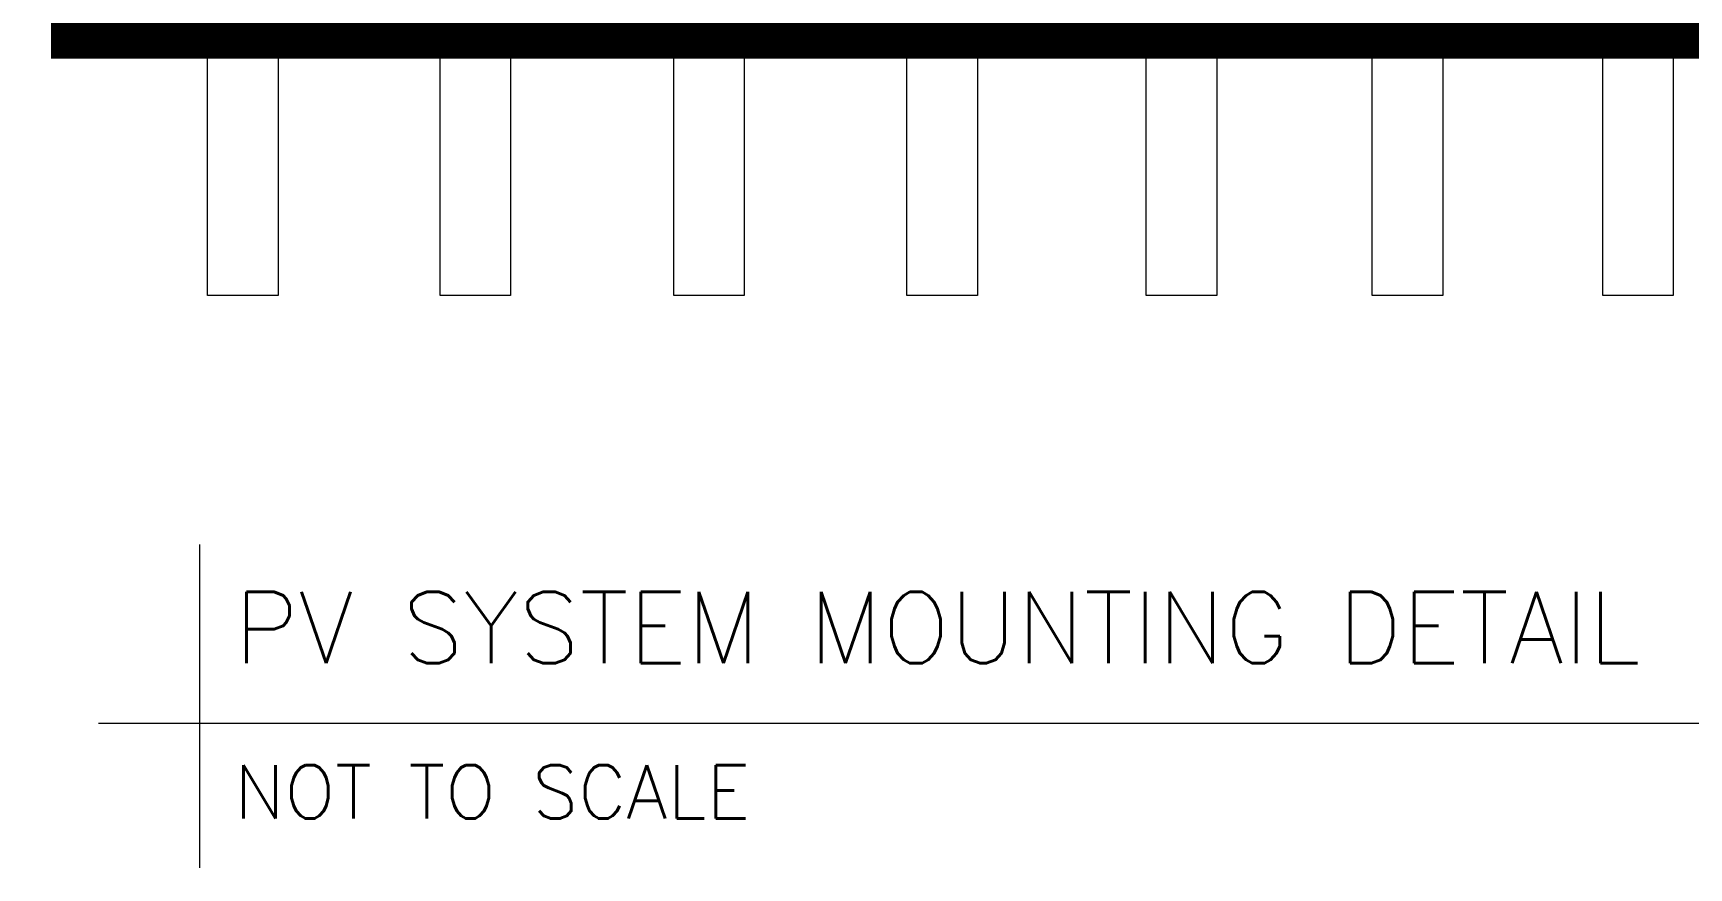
# Model space of a CAD drawing. Header units: millimetres. Extents: x 1522 to 2996, y -37 to 935.
# Drawn here: x 2513.1 to 2791.6, y 588 to 728.6 of the extents above; entities that cross this region are included whole.
import ezdxf

# ---------------------------------------------------------------- set-up
doc = ezdxf.new("R2010")
doc.units = ezdxf.units.MM
doc.styles.get("Standard").update_dxf_attribs({"font": 'simplex.shx'})

msp = doc.modelspace()

# ---------------------------------------------------------------- linework, layer by layer
at = {"lineweight": 15}
for p, q in [((2541.055, 642.515), (2541.055, 588.044)), ((2524.055, 612.437), (2823.055, 612.437))]:
    msp.add_line(p, q, dxfattribs=at)
at = {"lineweight": 15, "const_width": 6}
msp.add_lwpolyline([(2516.063, 727.265), (2870.029, 727.265)], dxfattribs=at)
at = {"lineweight": 15}
for points in [[(2542.423, 727.265), (2554.301, 727.265), (2554.301, 684.383), (2542.423, 684.383)], [(2581.525, 727.265), (2593.403, 727.265), (2593.403, 684.383), (2581.525, 684.383)], [(2620.836, 727.265), (2632.714, 727.265), (2632.714, 684.383), (2620.836, 684.383)], [(2660.076, 727.265), (2671.953, 727.265), (2671.953, 684.383), (2660.076, 684.383)], [(2700.349, 727.265), (2712.226, 727.265), (2712.226, 684.383), (2700.349, 684.383)], [(2700.349, 727.265), (2712.226, 727.265), (2712.226, 684.383), (2700.349, 684.383)], [(2738.354, 727.265), (2750.232, 727.265), (2750.232, 684.383), (2738.354, 684.383)], [(2777.149, 727.265), (2789.026, 727.265), (2789.026, 684.383), (2777.149, 684.383)]]:
    msp.add_lwpolyline(points, close=True, dxfattribs=at)

# ---------------------------------------------------------------- texts
at = {"lineweight": 15, "attachment_point": 1}
for s, width, insert, char_height in [('PV SYSTEM MOUNTING DETAIL', 585.29339, (2546.914, 634.5), 12), ('NOT TO SCALE', 310.06036, (2546.914, 605.359), 9)]:
    msp.add_mtext_dynamic_manual_height_columns(s, width=width, gutter_width=17.5, heights=[0], dxfattribs=dict(at, insert=insert, char_height=char_height))

doc.saveas('drawing.dxf')
